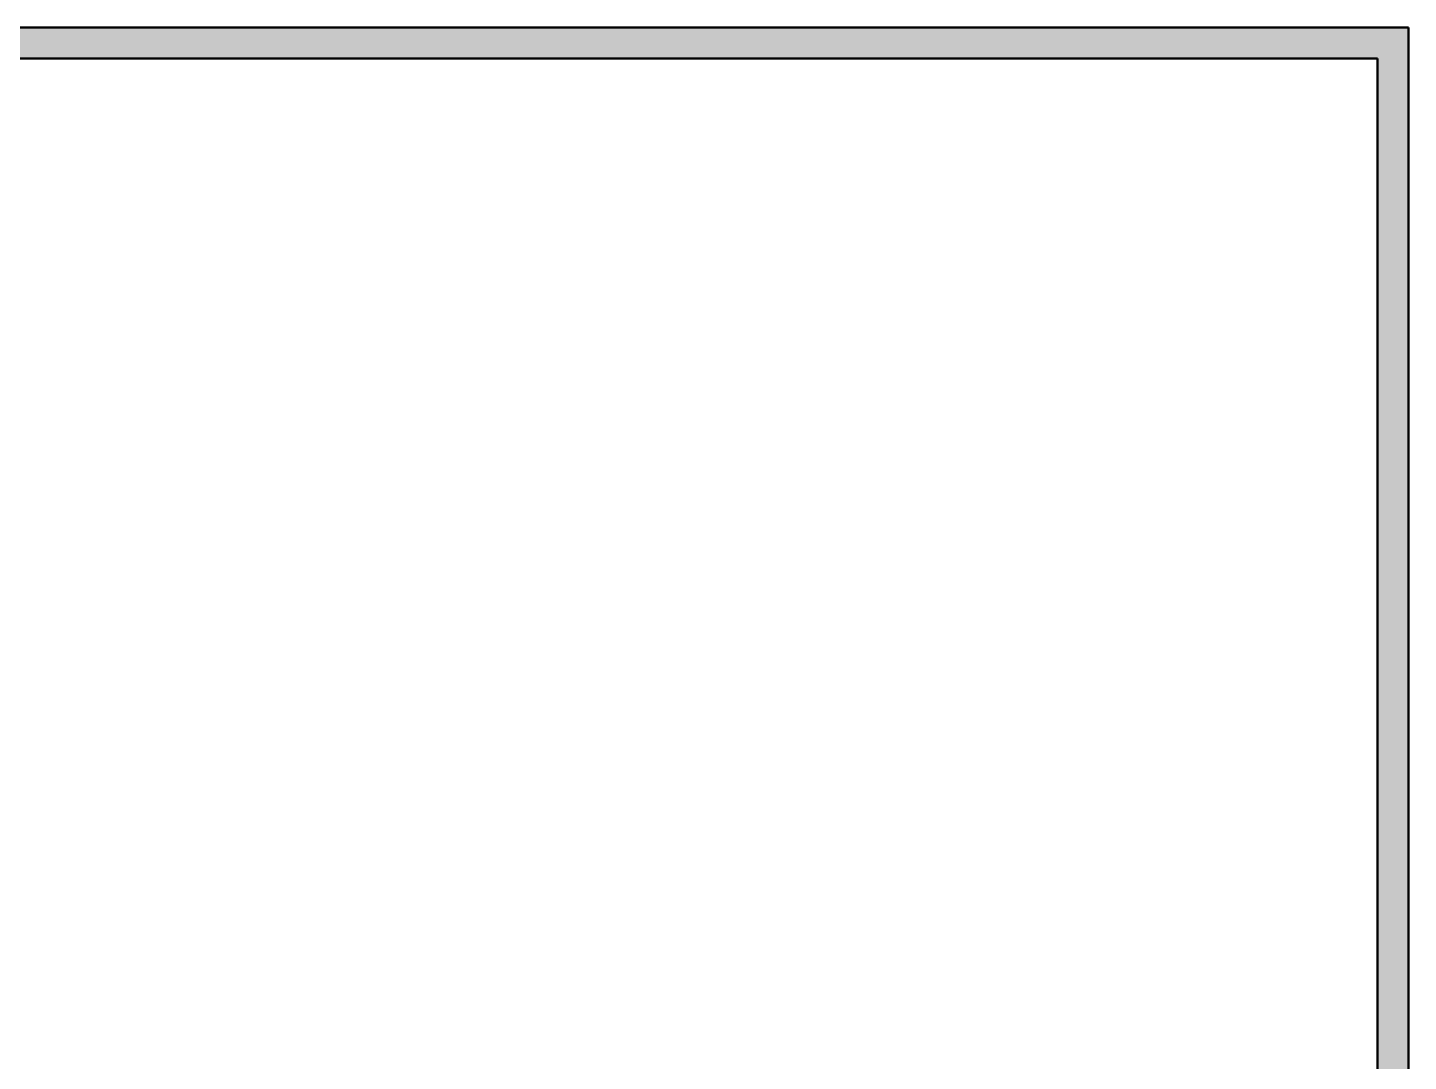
# Model space of a CAD drawing. Extents: x -1328 to 5679, y -4611 to 1603.
# Drawn here: x 1224.1 to 1626, y 1302.1 to 1603.1 of the extents above; entities that cross this region are included whole.
import ezdxf

# ---------------------------------------------------------------- set-up
doc = ezdxf.new("R2010")
doc.units = 0
doc.header["$MEASUREMENT"] = 0
doc.layers.add('G-ANNO-TTLB', color=7, linetype='Continuous', lineweight=0)

msp = doc.modelspace()

# ---------------------------------------------------------------- hatches: boundary and pattern name
at = {"layer": 'G-ANNO-TTLB', "true_color": 0xff00ff, "transparency": 33554687}
h = msp.add_hatch(color=6, dxfattribs=at)
edge = h.paths.add_edge_path()
edge.add_spline(control_points=[(1626, -853.91), (1626, -853.91), (-1303.52, -853.91), (-1303.52, -853.91), (-1303.52, -853.91), (-1303.52, 1603.09), (-1303.52, 1603.09), (-1303.52, 1603.09), (1626, 1603.09), (1626, 1603.09), (1626, 1603.09), (1626, -853.91), (1626, -853.91)], knot_values=[0, 0, 0, 0, 1, 1, 1, 2, 2, 2, 3, 3, 3, 4, 4, 4, 4], degree=3, periodic=0)
edge = h.paths.add_edge_path()
edge.add_spline(control_points=[(-1294.52, 1594.09), (-1294.52, 1594.09), (-1294.52, -844.91), (-1294.52, -844.91), (-1294.52, -844.91), (1617, -844.91), (1617, -844.91), (1617, -844.91), (1617, 1594.09), (1617, 1594.09), (1617, 1594.09), (-1294.52, 1594.09), (-1294.52, 1594.09)], knot_values=[0, 0, 0, 0, 1, 1, 1, 2, 2, 2, 3, 3, 3, 4, 4, 4, 4], degree=3, periodic=0)
edge.add_line((-1294.52, 1594.09), (-1294.52, 1594.09))

# ---------------------------------------------------------------- linework, layer by layer
at = {"layer": 'G-ANNO-TTLB', "color": 6, "lineweight": 50, "true_color": 0xff00ff}
for p, q in [((1626, 1603.09), (-1303.52, 1603.09)), ((1626, -853.91), (1626, 1603.09)), ((1617, 1594.09), (-1294.52, 1594.09)), ((-1294.52, 1594.09), (1617, 1594.09)), ((1617, -844.91), (1617, 1594.09)), ((1617, 1594.09), (1617, -844.91))]:
    msp.add_line(p, q, dxfattribs=at)
at = {"layer": 'G-ANNO-TTLB'}
for points in [[(1626, -853.91), (1626, -853.91), (-1303.52, -853.91), (-1303.52, -853.91), (-1303.52, -853.91), (-1303.52, 1603.09), (-1303.52, 1603.09), (-1303.52, 1603.09), (1626, 1603.09), (1626, 1603.09), (1626, 1603.09), (1626, -853.91), (1626, -853.91)], [(-1294.52, 1594.09), (-1294.52, 1594.09), (-1294.52, -844.91), (-1294.52, -844.91), (-1294.52, -844.91), (1617, -844.91), (1617, -844.91), (1617, -844.91), (1617, 1594.09), (1617, 1594.09), (1617, 1594.09), (-1294.52, 1594.09), (-1294.52, 1594.09)]]:
    msp.add_open_spline(points, degree=3, knots=[0, 0, 0, 0, 1, 1, 1, 2, 2, 2, 3, 3, 3, 4, 4, 4, 4], dxfattribs=at)

doc.saveas('drawing.dxf')
